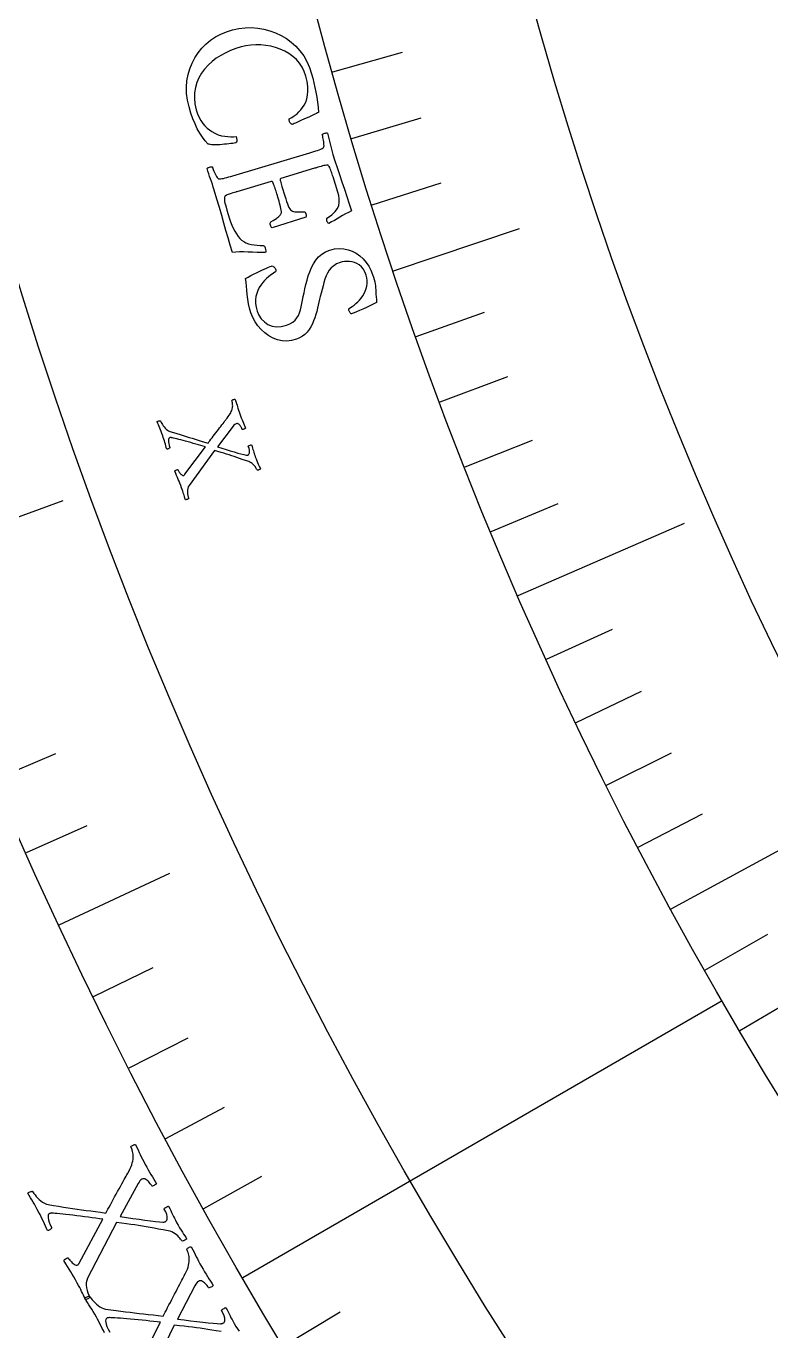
# Model space of a CAD drawing. Header units: millimetres. Extents: x -76 to 76, y -76 to 86.
# Drawn here: x -62.84 to -51.59, y -35.19 to -15.51 of the extents above; entities that cross this region are included whole.
import ezdxf

# ---------------------------------------------------------------- set-up
doc = ezdxf.new("R2010")
doc.units = ezdxf.units.MM
for name, color, linetype in [('CUT_OUTER', 1, 'Continuous'), ('ENGRAVE', 7, 'Continuous'), ('ENGRAVE_FINE', 8, 'Continuous'), ('TEXT', 5, 'Continuous')]:
    doc.layers.add(name, color=color, linetype=linetype)

msp = doc.modelspace()

# ---------------------------------------------------------------- linework, layer by layer
at = {"layer": 'CUT_OUTER'}
msp.add_arc((0.0001, -0.0001), 75.9999, 179.913117, 0.0001, dxfattribs=at)
at = {"layer": 'ENGRAVE'}
for points in [[(-57.2878, -19.2013), (-55.3854, -18.5636)], [(-64.6321, -23.5241), (-62.2753, -22.6664)], [(-55.4059, -24.0989), (-52.897, -23.0076)], [(-53.0995, -28.8275), (-51.3362, -27.8702)], [(-62.3358, -29.0677), (-60.669, -28.2904)], [(-59.5652, -34.39), (-52.3253, -30.21)]]:
    msp.add_lwpolyline(points, dxfattribs=at)
for radius in [74.48, 74.48, 72.485, 68.78, 68.78, 65.854, 60.42, 60.42, 57.228]:
    msp.add_circle((0, 0), radius, dxfattribs=at)
at = {"layer": 'ENGRAVE_FINE'}
for points in [[(-58.2084, -16.1975), (-57.154, -15.9041)], [(-57.9191, -17.2035), (-56.87, -16.8919)], [(-57.6122, -18.2048), (-56.5686, -17.8751)], [(-56.9459, -20.1925), (-55.9145, -19.8267)], [(-56.5868, -21.1781), (-55.5618, -20.7945)], [(-56.2103, -22.158), (-55.1922, -21.7566)], [(-55.8167, -23.1317), (-54.8057, -22.7127)], [(-54.9782, -25.0594), (-53.9824, -24.6055)], [(-54.5336, -26.0128), (-53.5458, -25.5416)], [(-63.3123, -26.8745), (-62.3889, -26.4825)], [(-54.0722, -26.9588), (-53.0928, -26.4705)], [(-53.5941, -27.8971), (-52.6233, -27.3918)], [(-62.8337, -27.9753), (-61.9172, -27.5673)], [(-52.5884, -29.7495), (-51.6359, -29.2107)], [(-61.8191, -30.1512), (-60.9174, -29.7114)], [(-52.0611, -30.663), (-51.1181, -30.1076)], [(-61.2834, -31.2255), (-60.3896, -30.77)], [(-60.7291, -32.2903), (-59.8434, -31.8193)], [(-60.1563, -33.3452), (-59.2789, -32.8588)], [(-58.956, -35.4243), (-58.0961, -34.9076)]]:
    msp.add_lwpolyline(points, dxfattribs=at)
at = {"layer": 'TEXT'}
for points in [[(-58.5274, -16.2274), (-58.5096, -16.2944), (-58.4926, -16.3633), (-58.4766, -16.4341), (-58.4614, -16.5068), (-58.4479, -16.5811), (-58.437, -16.6568), (-58.4287, -16.7338), (-58.4229, -16.812), (-58.4263, -16.8137), (-58.4366, -16.8186), (-58.4537, -16.8268), (-58.4776, -16.8382), (-58.5062, -16.8517), (-58.5371, -16.8661), (-58.5705, -16.8814), (-58.6062, -16.8976), (-58.6423, -16.9139), (-58.6767, -16.9295), (-58.7094, -16.9444), (-58.7404, -16.9587), (-58.7675, -16.9711), (-58.7884, -16.9804), (-58.8032, -16.9867), (-58.8119, -16.9898), (-58.8175, -16.9914), (-58.8239, -16.9903), (-58.8311, -16.9864), (-58.8391, -16.9797), (-58.8469, -16.9713), (-58.8533, -16.9621), (-58.8584, -16.9522), (-58.8623, -16.9415), (-58.8644, -16.932), (-58.8653, -16.9229), (-58.865, -16.9142), (-58.8634, -16.9059), (-58.8469, -16.8971), (-58.8268, -16.8853), (-58.803, -16.8703), (-58.7756, -16.8523), (-58.7466, -16.8305), (-58.718, -16.8044), (-58.6899, -16.774), (-58.6623, -16.7392), (-58.637, -16.6997), (-58.6161, -16.655), (-58.5995, -16.605), (-58.5872, -16.5498), (-58.5812, -16.4886), (-58.5836, -16.421), (-58.5944, -16.3469), (-58.6136, -16.2662), (-58.638, -16.1947), (-58.67, -16.129), (-58.7096, -16.0691), (-58.7568, -16.0149), (-58.8102, -15.9665), (-58.8684, -15.9239), (-58.9314, -15.8872), (-58.9992, -15.8563), (-59.0703, -15.8314), (-59.1431, -15.8124), (-59.2178, -15.7993), (-59.2942, -15.7923), (-59.3708, -15.7912), (-59.4461, -15.7958), (-59.52, -15.8061), (-59.5926, -15.8223), (-59.6719, -15.8463), (-59.749, -15.8755), (-59.824, -15.91), (-59.8968, -15.9498), (-59.9659, -15.9946), (-60.0298, -16.0441), (-60.0884, -16.0984), (-60.1418, -16.1573), (-60.1885, -16.2207), (-60.2274, -16.2881), (-60.2583, -16.3595), (-60.2812, -16.435), (-60.2947, -16.5141), (-60.2971, -16.5965), (-60.2885, -16.6823), (-60.2688, -16.7713), (-60.2492, -16.8319), (-60.226, -16.8863), (-60.1992, -16.9346), (-60.1688, -16.9767), (-60.1362, -17.0136), (-60.1029, -17.0462), (-60.0689, -17.0745), (-60.0342, -17.0987), (-59.9858, -17.1261), (-59.9369, -17.1471), (-59.8875, -17.1619), (-59.8376, -17.1705), (-59.7893, -17.1748), (-59.7446, -17.1772), (-59.7036, -17.1775), (-59.6661, -17.1759), (-59.6587, -17.199), (-59.6558, -17.2222), (-59.6574, -17.2456), (-59.6634, -17.2692), (-59.6759, -17.2722), (-59.6936, -17.2753), (-59.7165, -17.2786), (-59.7448, -17.2821), (-59.7763, -17.2856), (-59.8092, -17.289), (-59.8435, -17.2921), (-59.8792, -17.2951), (-59.9146, -17.2975), (-59.9483, -17.299), (-59.9801, -17.2996), (-60.0101, -17.2993), (-60.0366, -17.298), (-60.0582, -17.2956), (-60.0747, -17.2922), (-60.0863, -17.2876), (-60.132, -17.2375), (-60.1749, -17.1823), (-60.215, -17.1221), (-60.2523, -17.0568), (-60.287, -16.9854), (-60.3195, -16.9068), (-60.3497, -16.8211), (-60.3776, -16.7282), (-60.4008, -16.627), (-60.4136, -16.5275), (-60.4161, -16.4298), (-60.4084, -16.334), (-60.3913, -16.2412), (-60.3658, -16.1526), (-60.332, -16.068), (-60.2897, -15.9877), (-60.24, -15.9124), (-60.1838, -15.8432), (-60.1211, -15.7798), (-60.0519, -15.7225), (-59.977, -15.6719), (-59.8973, -15.629), (-59.8127, -15.5937), (-59.7234, -15.566), (-59.6264, -15.5453), (-59.5301, -15.5339), (-59.4346, -15.5319), (-59.3399, -15.539), (-59.2471, -15.5548), (-59.1573, -15.5785), (-59.0704, -15.6101), (-58.9865, -15.6495), (-58.9069, -15.6967), (-58.8329, -15.7513), (-58.7646, -15.8134), (-58.7019, -15.883), (-58.6461, -15.9595), (-58.5985, -16.0424), (-58.5589, -16.1317), (-58.5274, -16.2274)], [(-58.2038, -17.4441), (-58.1742, -17.5407), (-58.1419, -17.6417), (-58.107, -17.747), (-58.0694, -17.8568), (-58.031, -17.9682), (-57.9939, -18.0784), (-57.958, -18.1876), (-57.9234, -18.2956), (-57.9715, -18.3189), (-58.0172, -18.3425), (-58.0605, -18.3665), (-58.1014, -18.3909), (-58.1414, -18.4154), (-58.1823, -18.4398), (-58.2239, -18.4641), (-58.2664, -18.4883), (-58.275, -18.4822), (-58.2826, -18.4731), (-58.2893, -18.4611), (-58.295, -18.4462), (-58.2988, -18.43), (-58.2988, -18.4172), (-58.2951, -18.4078), (-58.2877, -18.4017), (-58.2207, -18.354), (-58.17, -18.3067), (-58.1357, -18.2597), (-58.1176, -18.2129), (-58.1111, -18.1655), (-58.1111, -18.1165), (-58.1177, -18.0658), (-58.1309, -18.0133), (-58.2016, -17.7838), (-58.2047, -17.7739), (-58.209, -17.7606), (-58.2146, -17.744), (-58.2213, -17.724), (-58.2289, -17.7028), (-58.2367, -17.6824), (-58.2448, -17.6628), (-58.2532, -17.6441), (-58.2617, -17.628), (-58.27, -17.6163), (-58.2781, -17.609), (-58.286, -17.6062), (-58.3022, -17.607), (-58.3201, -17.6094), (-58.3399, -17.6132), (-58.3616, -17.6185), (-58.3843, -17.6247), (-58.4072, -17.6312), (-58.4305, -17.6379), (-58.4541, -17.645), (-58.4634, -17.6477), (-58.4716, -17.6502), (-58.4787, -17.6524), (-58.4849, -17.6542), (-58.9932, -17.8077), (-58.9976, -17.8114), (-58.9995, -17.8194), (-58.9991, -17.8316), (-58.9962, -17.8479), (-58.9919, -17.8668), (-58.9868, -17.8867), (-58.9811, -17.9074), (-58.9747, -17.9291), (-58.9315, -18.0704), (-58.9171, -18.1161), (-58.9036, -18.1561), (-58.8911, -18.1906), (-58.8795, -18.2195), (-58.868, -18.2436), (-58.856, -18.2634), (-58.8433, -18.2791), (-58.83, -18.2906), (-58.8153, -18.2989), (-58.7987, -18.3051), (-58.7801, -18.3091), (-58.7594, -18.311), (-58.736, -18.3115), (-58.709, -18.3112), (-58.6783, -18.3101), (-58.6441, -18.3084), (-58.6345, -18.3091), (-58.6261, -18.3148), (-58.6188, -18.3254), (-58.6126, -18.3408), (-58.6087, -18.3564), (-58.6072, -18.3701), (-58.6083, -18.382), (-58.6118, -18.392), (-59.124, -18.5527), (-59.1311, -18.5473), (-59.1376, -18.5387), (-59.1436, -18.5268), (-59.1491, -18.5118), (-59.1526, -18.4963), (-59.1527, -18.4831), (-59.1494, -18.4724), (-59.1426, -18.464), (-59.1092, -18.4434), (-59.081, -18.4253), (-59.0578, -18.4098), (-59.0398, -18.3969), (-59.0257, -18.3858), (-59.0142, -18.376), (-59.0054, -18.3674), (-58.9993, -18.3599), (-58.9949, -18.353), (-58.9912, -18.3456), (-58.9881, -18.3379), (-58.9858, -18.3299), (-58.9835, -18.3191), (-58.9835, -18.3041), (-58.9857, -18.2849), (-58.9902, -18.2614), (-58.9962, -18.2352), (-59.0029, -18.208), (-59.0103, -18.1796), (-59.0184, -18.1502), (-59.0269, -18.1206), (-59.0352, -18.0919), (-59.0434, -18.0642), (-59.0515, -18.0374), (-59.0572, -18.0188), (-59.0636, -17.999), (-59.0704, -17.9781), (-59.0778, -17.956), (-59.0854, -17.9341), (-59.0929, -17.9139), (-59.1002, -17.8954), (-59.1074, -17.8785), (-59.1145, -17.8648), (-59.1216, -17.8555), (-59.1286, -17.8508), (-59.1356, -17.8507), (-59.6551, -18.0075), (-59.6582, -18.0084), (-59.6621, -18.0096), (-59.6666, -18.011), (-59.6719, -18.0125), (-59.6928, -18.0189), (-59.7164, -18.0264), (-59.7428, -18.0348), (-59.772, -18.0443), (-59.799, -18.0539), (-59.819, -18.0627), (-59.832, -18.0707), (-59.838, -18.078), (-59.8423, -18.0955), (-59.8442, -18.1141), (-59.8437, -18.1336), (-59.8409, -18.1541), (-59.8356, -18.1779), (-59.8281, -18.2074), (-59.8183, -18.2425), (-59.8061, -18.2833), (-59.7656, -18.4153), (-59.7493, -18.4639), (-59.7306, -18.5113), (-59.7095, -18.5577), (-59.6861, -18.6029), (-59.6612, -18.6447), (-59.6357, -18.681), (-59.6096, -18.7116), (-59.583, -18.7367), (-59.5518, -18.7604), (-59.5173, -18.7791), (-59.4796, -18.7929), (-59.4386, -18.8019), (-59.3953, -18.8079), (-59.3505, -18.8131), (-59.3043, -18.8174), (-59.2566, -18.8209), (-59.2478, -18.8231), (-59.2401, -18.8294), (-59.2333, -18.8399), (-59.2275, -18.8546), (-59.2212, -18.8778), (-59.2184, -18.8976), (-59.2189, -18.9139), (-59.2229, -18.9267), (-59.2857, -18.9248), (-59.3505, -18.9225), (-59.4174, -18.9199), (-59.4863, -18.9169), (-59.5533, -18.915), (-59.6145, -18.9157), (-59.6699, -18.9189), (-59.7195, -18.9247), (-59.7541, -18.8139), (-59.7877, -18.7031), (-59.8203, -18.5925), (-59.8519, -18.4819), (-59.8843, -18.3679), (-59.9193, -18.2471), (-59.9569, -18.1193), (-59.9971, -17.9847), (-60.0113, -17.9381), (-60.0253, -17.894), (-60.0391, -17.8527), (-60.0526, -17.8139), (-60.0658, -17.776), (-60.0787, -17.7372), (-60.0912, -17.6976), (-60.1034, -17.657), (-60.0982, -17.6502), (-60.0904, -17.6444), (-60.0801, -17.6395), (-60.0672, -17.6357), (-60.0539, -17.633), (-60.0424, -17.6318), (-60.0328, -17.6322), (-60.0251, -17.634), (-60.0218, -17.6442), (-60.017, -17.6577), (-60.0106, -17.6746), (-60.0026, -17.6948), (-59.9935, -17.7164), (-59.9837, -17.7371), (-59.9731, -17.7571), (-59.9618, -17.7762), (-59.9507, -17.7926), (-59.9406, -17.804), (-59.9316, -17.8107), (-59.9237, -17.8124), (-59.9042, -17.8121), (-59.8826, -17.8098), (-59.859, -17.8055), (-59.8332, -17.7993), (-59.8059, -17.7918), (-59.7777, -17.7839), (-59.7484, -17.7755), (-59.7182, -17.7666), (-58.5521, -17.4197), (-58.5218, -17.4106), (-58.4924, -17.4016), (-58.464, -17.3926), (-58.4365, -17.3838), (-58.4109, -17.3748), (-58.3883, -17.3653), (-58.3687, -17.3555), (-58.352, -17.3452), (-58.3453, -17.3392), (-58.3409, -17.3289), (-58.339, -17.3142), (-58.3395, -17.2953), (-58.3415, -17.274), (-58.3442, -17.2523), (-58.3476, -17.2303), (-58.3516, -17.2079), (-58.3557, -17.1872), (-58.3594, -17.17), (-58.3625, -17.1564), (-58.3652, -17.1464), (-58.3596, -17.1407), (-58.3517, -17.1353), (-58.3414, -17.1302), (-58.3288, -17.1253), (-58.3158, -17.1216), (-58.3045, -17.12), (-58.2948, -17.1206), (-58.2868, -17.1234), (-58.2763, -17.1647), (-58.266, -17.2057), (-58.2559, -17.2465), (-58.2461, -17.2869), (-58.2362, -17.327), (-58.2258, -17.3666), (-58.215, -17.4056), (-58.2038, -17.4441)], [(-57.6056, -19.2546), (-57.5927, -19.295), (-57.5823, -19.3322), (-57.5742, -19.3663), (-57.5685, -19.3972), (-57.5644, -19.4269), (-57.561, -19.4572), (-57.5583, -19.4881), (-57.5563, -19.5197), (-57.5545, -19.5535), (-57.5521, -19.591), (-57.5492, -19.6324), (-57.5457, -19.6775), (-57.596, -19.7033), (-57.6474, -19.7286), (-57.6999, -19.7533), (-57.7536, -19.7774), (-57.8045, -19.7997), (-57.8486, -19.8187), (-57.8859, -19.8344), (-57.9164, -19.8469), (-57.9229, -19.8489), (-57.9296, -19.8476), (-57.9365, -19.8429), (-57.9436, -19.8349), (-57.9502, -19.8255), (-57.9556, -19.8169), (-57.9597, -19.809), (-57.9626, -19.8018), (-57.965, -19.7926), (-57.9657, -19.7839), (-57.9646, -19.7757), (-57.9618, -19.7681), (-57.9373, -19.7552), (-57.9117, -19.7389), (-57.8849, -19.7191), (-57.857, -19.696), (-57.8292, -19.6699), (-57.803, -19.6416), (-57.7784, -19.611), (-57.7553, -19.5781), (-57.7346, -19.5433), (-57.7173, -19.507), (-57.7034, -19.4693), (-57.6929, -19.4301), (-57.6869, -19.3899), (-57.6866, -19.3492), (-57.692, -19.3079), (-57.7032, -19.2662), (-57.7233, -19.2158), (-57.7473, -19.1731), (-57.7752, -19.1382), (-57.8071, -19.1109), (-57.8416, -19.0901), (-57.8774, -19.0746), (-57.9146, -19.0644), (-57.953, -19.0595), (-57.9914, -19.0589), (-58.0284, -19.0616), (-58.0638, -19.0676), (-58.0978, -19.0769), (-58.1485, -19.0974), (-58.1923, -19.1234), (-58.2293, -19.155), (-58.2595, -19.1921), (-58.2846, -19.2336), (-58.3064, -19.2782), (-58.3248, -19.3259), (-58.3398, -19.3767), (-58.3533, -19.4293), (-58.367, -19.4821), (-58.381, -19.5353), (-58.3952, -19.5887), (-58.4051, -19.6297), (-58.4154, -19.6727), (-58.4262, -19.7178), (-58.4374, -19.7649), (-58.4496, -19.8131), (-58.4634, -19.861), (-58.4787, -19.9088), (-58.4956, -19.9563), (-58.515, -20.0025), (-58.5378, -20.046), (-58.564, -20.0868), (-58.5936, -20.1251), (-58.6272, -20.1595), (-58.6653, -20.189), (-58.7081, -20.2135), (-58.7554, -20.2331), (-58.8281, -20.2525), (-58.9, -20.2601), (-58.9711, -20.256), (-59.0414, -20.2401), (-59.1093, -20.2143), (-59.1729, -20.1804), (-59.2323, -20.1383), (-59.2874, -20.0881), (-59.3369, -20.0316), (-59.3791, -19.9704), (-59.4142, -19.9047), (-59.442, -19.8343), (-59.4627, -19.7659), (-59.4791, -19.6973), (-59.4912, -19.6288), (-59.499, -19.5602), (-59.5048, -19.4935), (-59.5108, -19.4305), (-59.517, -19.3714), (-59.5235, -19.316), (-59.4852, -19.2946), (-59.4454, -19.2733), (-59.404, -19.252), (-59.361, -19.2309), (-59.3185, -19.2106), (-59.2785, -19.1919), (-59.2411, -19.1748), (-59.2063, -19.1593), (-59.1759, -19.146), (-59.1518, -19.1359), (-59.134, -19.1287), (-59.1225, -19.1245), (-59.1135, -19.1295), (-59.1048, -19.1352), (-59.0965, -19.1417), (-59.0886, -19.1488), (-59.0814, -19.1565), (-59.0753, -19.1648), (-59.0704, -19.1737), (-59.0667, -19.1831), (-59.0646, -19.1949), (-59.0664, -19.2052), (-59.0721, -19.2142), (-59.0817, -19.2217), (-59.1013, -19.2339), (-59.1237, -19.2496), (-59.149, -19.2687), (-59.1772, -19.2912), (-59.2067, -19.3172), (-59.2356, -19.3464), (-59.264, -19.379), (-59.2918, -19.4149), (-59.3173, -19.4539), (-59.3386, -19.4959), (-59.3556, -19.5407), (-59.3684, -19.5884), (-59.3752, -19.639), (-59.3742, -19.6928), (-59.3654, -19.7496), (-59.3488, -19.8094), (-59.3222, -19.871), (-59.286, -19.9248), (-59.2402, -19.9706), (-59.185, -20.0085), (-59.1227, -20.0348), (-59.0557, -20.046), (-58.9839, -20.0419), (-58.9076, -20.0227), (-58.8551, -20.0013), (-58.8111, -19.9757), (-58.7754, -19.9458), (-58.7481, -19.9116), (-58.7267, -19.8737), (-58.7085, -19.8328), (-58.6937, -19.7889), (-58.6823, -19.7418), (-58.6723, -19.6924), (-58.6622, -19.6412), (-58.6518, -19.5882), (-58.6413, -19.5335), (-58.6271, -19.4717), (-58.6117, -19.4086), (-58.5948, -19.3441), (-58.5767, -19.2783), (-58.5555, -19.2135), (-58.5295, -19.152), (-58.4988, -19.0937), (-58.4633, -19.0387), (-58.4216, -18.9893), (-58.3724, -18.9478), (-58.3157, -18.914), (-58.2515, -18.8881), (-58.1801, -18.8701), (-58.1104, -18.8631), (-58.0424, -18.8669), (-57.976, -18.8816), (-57.9125, -18.9054), (-57.8532, -18.9367), (-57.7982, -18.9756), (-57.7473, -19.0219), (-57.7019, -19.074), (-57.6632, -19.1302), (-57.631, -19.1904), (-57.6056, -19.2546)], [(-59.61, -21.3593), (-59.5988, -21.3902), (-59.5876, -21.4196), (-59.5766, -21.4475), (-59.5658, -21.4741), (-59.555, -21.4998), (-59.5445, -21.5253), (-59.5341, -21.5506), (-59.524, -21.5758), (-59.5278, -21.5789), (-59.5337, -21.5823), (-59.5414, -21.5858), (-59.5511, -21.5896), (-59.5606, -21.5925), (-59.5677, -21.5936), (-59.5725, -21.5929), (-59.5749, -21.5903), (-59.5777, -21.5835), (-59.5816, -21.5754), (-59.5866, -21.5659), (-59.5927, -21.5551), (-59.5997, -21.544), (-59.6075, -21.5337), (-59.6159, -21.5241), (-59.6251, -21.5153), (-59.635, -21.5084), (-59.6453, -21.5047), (-59.6561, -21.5041), (-59.6674, -21.5067), (-59.6774, -21.5118), (-59.6881, -21.5201), (-59.6994, -21.5316), (-59.7113, -21.5464), (-59.9479, -21.8572), (-59.8824, -21.8767), (-59.8187, -21.8959), (-59.757, -21.9146), (-59.697, -21.933), (-59.6415, -21.9497), (-59.5928, -21.9634), (-59.551, -21.9741), (-59.5161, -21.9818), (-59.5108, -21.9825), (-59.5057, -21.9827), (-59.5008, -21.9823), (-59.4961, -21.9814), (-59.492, -21.9803), (-59.4888, -21.9794), (-59.4865, -21.9788), (-59.4852, -21.9783), (-59.4793, -21.9747), (-59.4738, -21.9682), (-59.469, -21.9589), (-59.4646, -21.9469), (-59.4627, -21.9307), (-59.4651, -21.9088), (-59.4718, -21.8814), (-59.4828, -21.8483), (-59.4816, -21.8452), (-59.4779, -21.8418), (-59.4717, -21.8381), (-59.4629, -21.8341), (-59.4535, -21.8304), (-59.4453, -21.8278), (-59.4384, -21.8264), (-59.4327, -21.8259), (-59.4254, -21.8512), (-59.4184, -21.875), (-59.4119, -21.8973), (-59.4058, -21.9182), (-59.3995, -21.9388), (-59.3925, -21.9602), (-59.3848, -21.9825), (-59.3764, -22.0057), (-59.3644, -22.0375), (-59.3529, -22.0665), (-59.3419, -22.0927), (-59.3314, -22.1161), (-59.3216, -22.1372), (-59.3128, -22.1564), (-59.305, -22.1737), (-59.2981, -22.1891), (-59.3017, -22.1923), (-59.3067, -22.1956), (-59.3132, -22.1991), (-59.3212, -22.2027), (-59.3295, -22.2057), (-59.3372, -22.207), (-59.3443, -22.2067), (-59.3506, -22.2048), (-59.3527, -22.2002), (-59.3562, -22.1932), (-59.3613, -22.184), (-59.3678, -22.1724), (-59.3758, -22.1596), (-59.3854, -22.1467), (-59.3966, -22.1336), (-59.4094, -22.1203), (-59.4237, -22.1077), (-59.4396, -22.0965), (-59.4572, -22.0868), (-59.4763, -22.0785), (-59.5264, -22.0614), (-59.5731, -22.0454), (-59.6164, -22.0305), (-59.6562, -22.0166), (-59.6944, -22.0035), (-59.7326, -21.9907), (-59.771, -21.9783), (-59.8095, -21.9663), (-59.8498, -21.954), (-59.8937, -21.9408), (-59.9413, -21.9266), (-59.9924, -21.9114), (-60.3774, -22.4393), (-60.3894, -22.4598), (-60.3975, -22.4826), (-60.4017, -22.5078), (-60.402, -22.5354), (-60.3995, -22.5632), (-60.3955, -22.5892), (-60.3899, -22.6133), (-60.3827, -22.6355), (-60.3861, -22.6394), (-60.3914, -22.6431), (-60.3986, -22.6466), (-60.4075, -22.6499), (-60.4165, -22.6526), (-60.4234, -22.6546), (-60.4284, -22.6556), (-60.4315, -22.6558), (-60.4391, -22.6303), (-60.4462, -22.6066), (-60.4527, -22.5847), (-60.4586, -22.5646), (-60.4648, -22.5445), (-60.472, -22.5225), (-60.4803, -22.4987), (-60.4897, -22.4729), (-60.503, -22.4377), (-60.5157, -22.4049), (-60.5279, -22.3745), (-60.5395, -22.3466), (-60.5513, -22.3188), (-60.5641, -22.2887), (-60.5779, -22.2563), (-60.5926, -22.2215), (-60.5893, -22.2168), (-60.5839, -22.2123), (-60.5764, -22.208), (-60.5668, -22.204), (-60.5573, -22.2011), (-60.5502, -22.2), (-60.5454, -22.2007), (-60.5429, -22.2034), (-60.5403, -22.2094), (-60.5365, -22.2169), (-60.5313, -22.2258), (-60.5249, -22.2361), (-60.5175, -22.2468), (-60.5094, -22.257), (-60.5007, -22.2664), (-60.4913, -22.2753), (-60.4819, -22.2824), (-60.4728, -22.2867), (-60.4642, -22.288), (-60.456, -22.2865), (-60.4541, -22.2857), (-60.4521, -22.2843), (-60.4498, -22.2825), (-60.4473, -22.2803), (-60.4448, -22.2778), (-60.4428, -22.2754), (-60.4411, -22.2729), (-60.4398, -22.2705), (-60.1288, -21.857), (-60.1624, -21.8468), (-60.1978, -21.8363), (-60.2349, -21.8255), (-60.2737, -21.8145), (-60.3132, -21.8034), (-60.3522, -21.7924), (-60.3908, -21.7817), (-60.4289, -21.7712), (-60.4656, -21.7611), (-60.5, -21.752), (-60.532, -21.7438), (-60.5617, -21.7365), (-60.588, -21.7303), (-60.6099, -21.7252), (-60.6273, -21.7212), (-60.6404, -21.7185), (-60.6427, -21.7182), (-60.6456, -21.7178), (-60.649, -21.7174), (-60.6529, -21.7169), (-60.6572, -21.7167), (-60.6614, -21.717), (-60.6658, -21.7178), (-60.6702, -21.7191), (-60.6774, -21.7238), (-60.6828, -21.7322), (-60.6866, -21.7442), (-60.6887, -21.7599), (-60.6881, -21.7799), (-60.6839, -21.8046), (-60.6762, -21.834), (-60.6648, -21.8682), (-60.6682, -21.8722), (-60.6735, -21.8762), (-60.6804, -21.8801), (-60.6892, -21.8841), (-60.6979, -21.8874), (-60.7048, -21.8895), (-60.7099, -21.8902), (-60.7132, -21.8897), (-60.7202, -21.8649), (-60.7274, -21.8399), (-60.7348, -21.8147), (-60.7423, -21.7893), (-60.7501, -21.7639), (-60.7581, -21.739), (-60.7663, -21.7143), (-60.7748, -21.69), (-60.7867, -21.6573), (-60.7979, -21.6272), (-60.8087, -21.5997), (-60.8188, -21.5747), (-60.8289, -21.5509), (-60.8392, -21.5266), (-60.8497, -21.5019), (-60.8605, -21.4767), (-60.856, -21.4735), (-60.8499, -21.4707), (-60.8423, -21.4682), (-60.8333, -21.4661), (-60.8244, -21.4644), (-60.8175, -21.4633), (-60.8125, -21.4627), (-60.8094, -21.4627), (-60.8071, -21.468), (-60.8027, -21.4767), (-60.7963, -21.4888), (-60.7877, -21.5043), (-60.7773, -21.5217), (-60.7654, -21.5392), (-60.7518, -21.5569), (-60.7367, -21.5748), (-60.7204, -21.5913), (-60.7032, -21.6049), (-60.6852, -21.6155), (-60.6664, -21.6232), (-60.6131, -21.6405), (-60.5622, -21.6568), (-60.5136, -21.6722), (-60.4673, -21.6866), (-60.4222, -21.7004), (-60.3769, -21.7141), (-60.3317, -21.7275), (-60.2863, -21.7408), (-60.24, -21.7543), (-60.1917, -21.7685), (-60.1417, -21.7833), (-60.0897, -21.7988), (-60.0765, -21.7823), (-60.062, -21.7636), (-60.0462, -21.7428), (-60.0289, -21.7199), (-60.0108, -21.6957), (-59.9921, -21.6711), (-59.973, -21.6461), (-59.9533, -21.6207), (-59.9338, -21.5955), (-59.915, -21.5711), (-59.897, -21.5474), (-59.8796, -21.5245), (-59.8634, -21.503), (-59.8487, -21.4836), (-59.8355, -21.4662), (-59.8239, -21.4509), (-59.8143, -21.4383), (-59.8075, -21.4294), (-59.8034, -21.424), (-59.802, -21.4222), (-59.7851, -21.4005), (-59.7706, -21.3799), (-59.7583, -21.3606), (-59.7483, -21.3425), (-59.7401, -21.3245), (-59.733, -21.3056), (-59.7269, -21.2856), (-59.722, -21.2648), (-59.7195, -21.2506), (-59.7184, -21.236), (-59.7185, -21.2211), (-59.7199, -21.2057), (-59.7221, -21.191), (-59.7244, -21.1783), (-59.7269, -21.1675), (-59.7296, -21.1587), (-59.7293, -21.1551), (-59.7261, -21.1515), (-59.7199, -21.1478), (-59.7107, -21.1441), (-59.7008, -21.1411), (-59.6923, -21.1395), (-59.6853, -21.1395), (-59.6798, -21.141), (-59.6699, -21.1718), (-59.661, -21.2003), (-59.653, -21.2265), (-59.6459, -21.2505), (-59.6387, -21.2745), (-59.6303, -21.3006), (-59.6207, -21.3289), (-59.61, -21.3593)], [(-61.0393, -32.6816), (-61.0167, -32.7234), (-60.9945, -32.7631), (-60.9727, -32.8008), (-60.9515, -32.8365), (-60.9306, -32.871), (-60.9101, -32.9053), (-60.8898, -32.9393), (-60.8698, -32.9732), (-60.8747, -32.9785), (-60.8824, -32.9846), (-60.8928, -32.9914), (-60.9059, -32.9989), (-60.9189, -33.0051), (-60.9289, -33.0083), (-60.9359, -33.0082), (-60.94, -33.0051), (-60.9454, -32.9959), (-60.9528, -32.9851), (-60.962, -32.9726), (-60.973, -32.9585), (-60.9855, -32.9441), (-60.9988, -32.931), (-61.013, -32.9191), (-61.0281, -32.9084), (-61.0437, -32.9007), (-61.0593, -32.8976), (-61.0749, -32.8991), (-61.0906, -32.9053), (-61.104, -32.9148), (-61.1176, -32.929), (-61.1314, -32.948), (-61.1453, -32.9716), (-61.4191, -33.4691), (-61.3207, -33.4828), (-61.2251, -33.4964), (-61.1322, -33.5099), (-61.0422, -33.5231), (-60.9587, -33.5349), (-60.8858, -33.5439), (-60.8234, -33.55), (-60.7716, -33.5535), (-60.7638, -33.5533), (-60.7564, -33.5524), (-60.7495, -33.5508), (-60.7429, -33.5485), (-60.7372, -33.546), (-60.7328, -33.544), (-60.7297, -33.5426), (-60.7279, -33.5417), (-60.7201, -33.5351), (-60.7138, -33.5246), (-60.7087, -33.5103), (-60.7051, -33.4921), (-60.7058, -33.4684), (-60.7139, -33.4376), (-60.7295, -33.3997), (-60.7524, -33.3548), (-60.7514, -33.3501), (-60.7468, -33.3444), (-60.7386, -33.3377), (-60.7269, -33.33), (-60.7141, -33.3227), (-60.703, -33.3172), (-60.6933, -33.3136), (-60.6852, -33.3117), (-60.6693, -33.3463), (-60.6542, -33.3789), (-60.64, -33.4095), (-60.6267, -33.438), (-60.6132, -33.4661), (-60.5986, -33.4953), (-60.5827, -33.5256), (-60.5657, -33.5569), (-60.5415, -33.5998), (-60.5187, -33.6388), (-60.4972, -33.6739), (-60.4771, -33.7051), (-60.4585, -33.7331), (-60.4417, -33.7587), (-60.4266, -33.7817), (-60.4133, -33.8023), (-60.4178, -33.8076), (-60.4244, -33.8135), (-60.433, -33.82), (-60.4436, -33.827), (-60.4549, -33.833), (-60.4657, -33.8367), (-60.4759, -33.8378), (-60.4855, -33.8365), (-60.4894, -33.8303), (-60.496, -33.8211), (-60.5053, -33.809), (-60.5171, -33.7939), (-60.5315, -33.7773), (-60.5481, -33.7609), (-60.567, -33.7446), (-60.5882, -33.7284), (-60.6116, -33.7135), (-60.6369, -33.701), (-60.6642, -33.6909), (-60.6934, -33.6833), (-60.7691, -33.6699), (-60.8397, -33.6572), (-60.9051, -33.6453), (-60.9654, -33.6341), (-61.0231, -33.6237), (-61.0809, -33.6137), (-61.1387, -33.6044), (-61.1966, -33.5955), (-61.2572, -33.5867), (-61.3233, -33.5773), (-61.3947, -33.5673), (-61.4715, -33.5566), (-61.91, -34.3995), (-61.9228, -34.4316), (-61.9294, -34.4663), (-61.9299, -34.5035), (-61.9243, -34.5433), (-61.9146, -34.5828), (-61.9031, -34.6192), (-61.8897, -34.6527), (-61.8744, -34.6831), (-61.8785, -34.6895), (-61.8853, -34.696), (-61.8948, -34.7026), (-61.9069, -34.7093), (-61.9191, -34.7152), (-61.9287, -34.7195), (-61.9357, -34.7222), (-61.9401, -34.7231), (-61.9567, -34.6881), (-61.9721, -34.6555), (-61.9863, -34.6254), (-61.9992, -34.5977), (-62.0125, -34.5702), (-62.0278, -34.5401), (-62.0451, -34.5075), (-62.0642, -34.4725), (-62.0911, -34.4247), (-62.1166, -34.3802), (-62.1408, -34.3391), (-62.1636, -34.3015), (-62.1867, -34.264), (-62.2117, -34.2234), (-62.2386, -34.1797), (-62.2673, -34.1329), (-62.2636, -34.1253), (-62.2569, -34.1177), (-62.247, -34.1099), (-62.2341, -34.102), (-62.2211, -34.0957), (-62.2111, -34.0926), (-62.204, -34.0927), (-62.1999, -34.0959), (-62.1948, -34.1041), (-62.1876, -34.114), (-62.1783, -34.1257), (-62.1668, -34.1392), (-62.1538, -34.153), (-62.14, -34.1658), (-62.1254, -34.1776), (-62.11, -34.1883), (-62.0948, -34.1965), (-62.0809, -34.2007), (-62.0682, -34.2008), (-62.0567, -34.1968), (-62.0542, -34.1951), (-62.0515, -34.1928), (-62.0486, -34.1897), (-62.0455, -34.1859), (-62.0425, -34.1818), (-62.0401, -34.1778), (-62.0383, -34.174), (-62.0369, -34.1702), (-61.6793, -33.508), (-61.7299, -33.5006), (-61.783, -33.4932), (-61.8387, -33.4857), (-61.8969, -33.4781), (-61.9561, -33.4706), (-62.0145, -33.4633), (-62.0723, -33.4562), (-62.1294, -33.4492), (-62.1844, -33.4426), (-62.2358, -33.4369), (-62.2836, -33.4319), (-62.3279, -33.4278), (-62.3671, -33.4244), (-62.3997, -33.4217), (-62.4257, -33.4198), (-62.445, -33.4186), (-62.4485, -33.4187), (-62.4527, -33.4188), (-62.4577, -33.4189), (-62.4634, -33.419), (-62.4696, -33.4196), (-62.4757, -33.4209), (-62.4818, -33.423), (-62.4878, -33.4258), (-62.4971, -33.4341), (-62.5032, -33.4473), (-62.506, -33.4655), (-62.5056, -33.4886), (-62.5005, -33.5172), (-62.4892, -33.5519), (-62.4717, -33.5927), (-62.4479, -33.6395), (-62.4521, -33.6459), (-62.4587, -33.6528), (-62.4679, -33.66), (-62.4796, -33.6675), (-62.4914, -33.6742), (-62.5009, -33.6786), (-62.5081, -33.6808), (-62.513, -33.6808), (-62.5284, -33.6465), (-62.5442, -33.612), (-62.5602, -33.5773), (-62.5765, -33.5423), (-62.5931, -33.5074), (-62.61, -33.4732), (-62.6272, -33.4394), (-62.6446, -33.4062), (-62.6687, -33.3616), (-62.6913, -33.3206), (-62.7127, -33.2832), (-62.7326, -33.2494), (-62.7522, -33.2171), (-62.7722, -33.1843), (-62.7926, -33.1509), (-62.8135, -33.117), (-62.8076, -33.1114), (-62.7995, -33.1061), (-62.7891, -33.1009), (-62.7765, -33.0959), (-62.7641, -33.0916), (-62.7544, -33.0885), (-62.7473, -33.0867), (-62.7429, -33.086), (-62.7385, -33.0931), (-62.7303, -33.1047), (-62.7184, -33.1208), (-62.7028, -33.1414), (-62.6842, -33.1641), (-62.6632, -33.1868), (-62.64, -33.2095), (-62.6144, -33.2321), (-62.5874, -33.2524), (-62.5598, -33.2683), (-62.5316, -33.2798), (-62.5029, -33.2868), (-62.4225, -33.3004), (-62.3457, -33.3131), (-62.2725, -33.3249), (-62.2028, -33.3357), (-62.1349, -33.346), (-62.0669, -33.3559), (-61.9989, -33.3656), (-61.9308, -33.3749), (-61.8613, -33.3844), (-61.7889, -33.3944), (-61.7136, -33.4049), (-61.6355, -33.4159), (-61.6202, -33.3893), (-61.6034, -33.3593), (-61.585, -33.326), (-61.5651, -33.2894), (-61.5442, -33.2507), (-61.5226, -33.2114), (-61.5004, -33.1714), (-61.4776, -33.1307), (-61.4549, -33.0903), (-61.4331, -33.0512), (-61.4122, -33.0133), (-61.3921, -32.9767), (-61.3733, -32.9423), (-61.3563, -32.9113), (-61.341, -32.8835), (-61.3275, -32.8589), (-61.3164, -32.8389), (-61.3085, -32.8246), (-61.3038, -32.816), (-61.3022, -32.8131), (-61.2825, -32.7783), (-61.2659, -32.7457), (-61.2523, -32.7154), (-61.2418, -32.6872), (-61.2338, -32.6597), (-61.2275, -32.631), (-61.223, -32.6011), (-61.2202, -32.5701), (-61.2197, -32.5493), (-61.2212, -32.5281), (-61.2245, -32.5067), (-61.2297, -32.4849), (-61.2359, -32.4644), (-61.2419, -32.4467), (-61.2477, -32.4317), (-61.2535, -32.4196), (-61.2539, -32.4145), (-61.25, -32.4086), (-61.2418, -32.402), (-61.2294, -32.3946), (-61.2157, -32.3882), (-61.2039, -32.3842), (-61.1938, -32.3827), (-61.1855, -32.3836), (-61.1649, -32.4256), (-61.1461, -32.4646), (-61.1291, -32.5005), (-61.1138, -32.5333), (-61.0984, -32.5661), (-61.0809, -32.6017), (-61.0612, -32.6402), (-61.0393, -32.6816)]]:
    msp.add_lwpolyline(points, close=True, dxfattribs=at)
for points in [[(-61.6538, -35.2236), (-61.6704, -35.1895), (-61.6873, -35.1551), (-61.7046, -35.1206), (-61.7221, -35.0862), (-61.7398, -35.0523), (-61.7578, -35.019), (-61.7761, -34.9863), (-61.8012, -34.9423), (-61.825, -34.9019), (-61.8472, -34.8651), (-61.8681, -34.8318), (-61.8884, -34.8), (-61.9092, -34.7677), (-61.9305, -34.7348), (-61.9523, -34.7014), (-61.9465, -34.6957), (-61.9385, -34.6901), (-61.9283, -34.6847), (-61.9158, -34.6794), (-61.9035, -34.6748), (-61.8939, -34.6715), (-61.8869, -34.6694), (-61.8825, -34.6687), (-61.8779, -34.6757), (-61.8694, -34.6871), (-61.8571, -34.7029), (-61.841, -34.723), (-61.8218, -34.7453), (-61.8003, -34.7674), (-61.7764, -34.7895), (-61.7503, -34.8114), (-61.7228, -34.8311), (-61.6948, -34.8463), (-61.6663, -34.857), (-61.6374, -34.8634), (-61.5567, -34.8749), (-61.4796, -34.8856), (-61.4061, -34.8955), (-61.3362, -34.9046), (-61.2681, -34.9131), (-61.1998, -34.9213), (-61.1316, -34.9293), (-61.0633, -34.9369), (-60.9935, -34.9446), (-60.9209, -34.9527), (-60.8454, -34.9613), (-60.7671, -34.9704), (-60.7524, -34.9433), (-60.7364, -34.9129), (-60.7188, -34.8792), (-60.6999, -34.842), (-60.6799, -34.8029), (-60.6593, -34.763), (-60.6382, -34.7225), (-60.6164, -34.6812), (-60.5948, -34.6402), (-60.574, -34.6006), (-60.554, -34.5622), (-60.5348, -34.5251), (-60.517, -34.4903), (-60.5007, -34.4588), (-60.4862, -34.4306), (-60.4733, -34.4057), (-60.4627, -34.3854), (-60.4552, -34.3709), (-60.4507, -34.3622), (-60.4491, -34.3593), (-60.4303, -34.324), (-60.4145, -34.291), (-60.4017, -34.2603), (-60.392, -34.2319), (-60.3846, -34.2042), (-60.3791, -34.1753), (-60.3753, -34.1453), (-60.3734, -34.1143), (-60.3734, -34.0934), (-60.3754, -34.0723), (-60.3792, -34.051), (-60.385, -34.0294), (-60.3917, -34.009), (-60.3981, -33.9914), (-60.4044, -33.9766), (-60.4104, -33.9647), (-60.411, -33.9595), (-60.4072, -33.9536), (-60.3992, -33.9467), (-60.387, -33.9391), (-60.3735, -33.9323), (-60.3617, -33.928), (-60.3517, -33.9262), (-60.3434, -33.927), (-60.3218, -33.9684), (-60.302, -34.0069), (-60.284, -34.0424), (-60.2679, -34.0748), (-60.2517, -34.1072), (-60.2333, -34.1423), (-60.2126, -34.1803), (-60.1897, -34.2211), (-60.1897, -34.2211), (-60.166, -34.2623), (-60.1428, -34.3015), (-60.1201, -34.3386), (-60.098, -34.3737), (-60.0762, -34.4077), (-60.0548, -34.4415), (-60.0337, -34.475), (-60.0129, -34.5083), (-60.0176, -34.5138), (-60.0251, -34.52), (-60.0353, -34.5271), (-60.0483, -34.5349), (-60.0611, -34.5415), (-60.071, -34.5449), (-60.0781, -34.545), (-60.0822, -34.542), (-60.0879, -34.533), (-60.0955, -34.5223), (-60.105, -34.5101), (-60.1164, -34.4962), (-60.1292, -34.4822), (-60.1429, -34.4694), (-60.1574, -34.4579), (-60.1727, -34.4476), (-60.1885, -34.4403), (-60.2042, -34.4376), (-60.2198, -34.4395), (-60.2353, -34.446), (-60.2485, -34.4559), (-60.2617, -34.4705), (-60.275, -34.4898), (-60.2883, -34.5138), (-60.5494, -35.018), (-60.4507, -35.0293), (-60.3547, -35.0404), (-60.2615, -35.0515), (-60.1712, -35.0625), (-60.0875, -35.0721), (-60.0143, -35.0792), (-59.9518, -35.0838), (-59.8999, -35.0859), (-59.8921, -35.0856), (-59.8848, -35.0845), (-59.8779, -35.0827), (-59.8714, -35.0802), (-59.8658, -35.0776), (-59.8614, -35.0755), (-59.8583, -35.074), (-59.8565, -35.073), (-59.8489, -35.0663), (-59.8428, -35.0556), (-59.8382, -35.0412), (-59.835, -35.0229), (-59.8363, -34.9992), (-59.8452, -34.9686), (-59.8617, -34.9312), (-59.8858, -34.8868), (-59.8849, -34.8821), (-59.8804, -34.8763), (-59.8724, -34.8694), (-59.8609, -34.8614), (-59.8483, -34.8538), (-59.8373, -34.848), (-59.8277, -34.8441), (-59.8197, -34.8421), (-59.8029, -34.8762), (-59.787, -34.9084), (-59.772, -34.9386), (-59.758, -34.9669), (-59.7438, -34.9946), (-59.7284, -35.0234), (-59.7118, -35.0532), (-59.694, -35.0841), (-59.6688, -35.1264), (-59.6449, -35.1648), (-59.6226, -35.1993)], [(-61.1492, -35.7346), (-60.8084, -35.0636), (-60.8592, -35.0574), (-60.9125, -35.0513), (-60.9684, -35.0452), (-61.0268, -35.0392), (-61.0861, -35.0332), (-61.1448, -35.0274), (-61.2027, -35.0217), (-61.2599, -35.0161), (-61.315, -35.011), (-61.3666, -35.0066), (-61.4145, -35.0028), (-61.4589, -34.9998), (-61.4982, -34.9974), (-61.5309, -34.9955), (-61.5569, -34.9943), (-61.5762, -34.9936), (-61.5797, -34.9937), (-61.5839, -34.994), (-61.5889, -34.9942), (-61.5946, -34.9945), (-61.6007, -34.9952), (-61.6068, -34.9967), (-61.6128, -34.9989), (-61.6188, -35.0019), (-61.6279, -35.0104), (-61.6336, -35.0238), (-61.636, -35.042), (-61.635, -35.0651), (-61.6292, -35.0936), (-61.617, -35.128), (-61.5985, -35.1683), (-61.5735, -35.2145)], [(-59.8945, -35.2022), (-59.9654, -35.1914), (-60.0311, -35.1811), (-60.0916, -35.1715), (-60.1496, -35.1625), (-60.2076, -35.154), (-60.2656, -35.1461), (-60.3237, -35.1388), (-60.3846, -35.1315), (-60.4508, -35.1238), (-60.5224, -35.1155), (-60.5995, -35.1068), (-61.0165, -35.9606)]]:
    msp.add_lwpolyline(points, dxfattribs=at)

doc.saveas('drawing.dxf')
